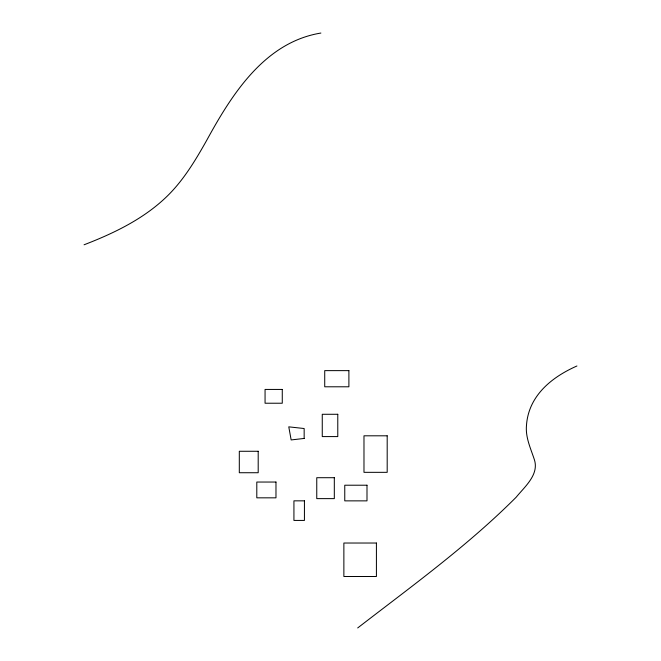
<?xml version="1.0" encoding="UTF-8"?>
<svg xmlns="http://www.w3.org/2000/svg" width="661" height="661" viewBox="0 0 661 661"><rect width="100%" height="100%" fill="white"/><g stroke="black" fill="none" stroke-linecap="round" stroke-linejoin="round"><path stroke-width="0.99" d="M357.692 627.95C411.853 586.092 467.74 545.738 516.216 497.163C524.528 486.909 539.021 474.92 534.501 460.056C530.849 448.728 525.272 437.45 526.495 425.197A56.838 56.838 0 0 1 527.899 415.967A55.937 55.937 0 0 1 531.477 405.573C540.219 386.652 558.396 374.2 576.929 365.987M84.071 244.785C113.642 233.374 143.016 219.287 166.151 197.168C183.18 180.924 195.326 160.532 206.786 140.198C231.928 94.184 264.731 42.263 320.882 33.05M304.159 438.441L291.154 439.937L288.774 426.841L304.159 428.526L304.159 438.441M348.892 370.631L324.725 370.631L324.725 386.792L348.892 386.792L348.892 370.631M282.272 389.436L265.061 389.436L265.061 403.227L282.272 403.227L282.272 389.436M337.779 414.282L322.262 414.282L322.262 436.582L337.779 436.582L337.779 414.282M387.189 435.806L363.98 435.806L363.98 472.334L387.189 472.334L387.189 435.806M258.195 451.273L239.307 451.273L239.307 472.731L258.195 472.731L258.195 451.273M334.317 477.705L316.759 477.705L316.759 498.625L334.317 498.625L334.317 477.705M275.976 482.043L256.799 482.043L256.799 497.832L275.976 497.832L275.976 482.043M366.995 485.215L344.761 485.215L344.761 500.864L366.995 500.864L366.995 485.215M304.432 500.84L293.93 500.84L293.93 520.43L304.432 520.43L304.432 500.84M376.415 543.028L343.869 543.028L343.869 576.499L376.415 576.499L376.415 543.028"/></g></svg>
